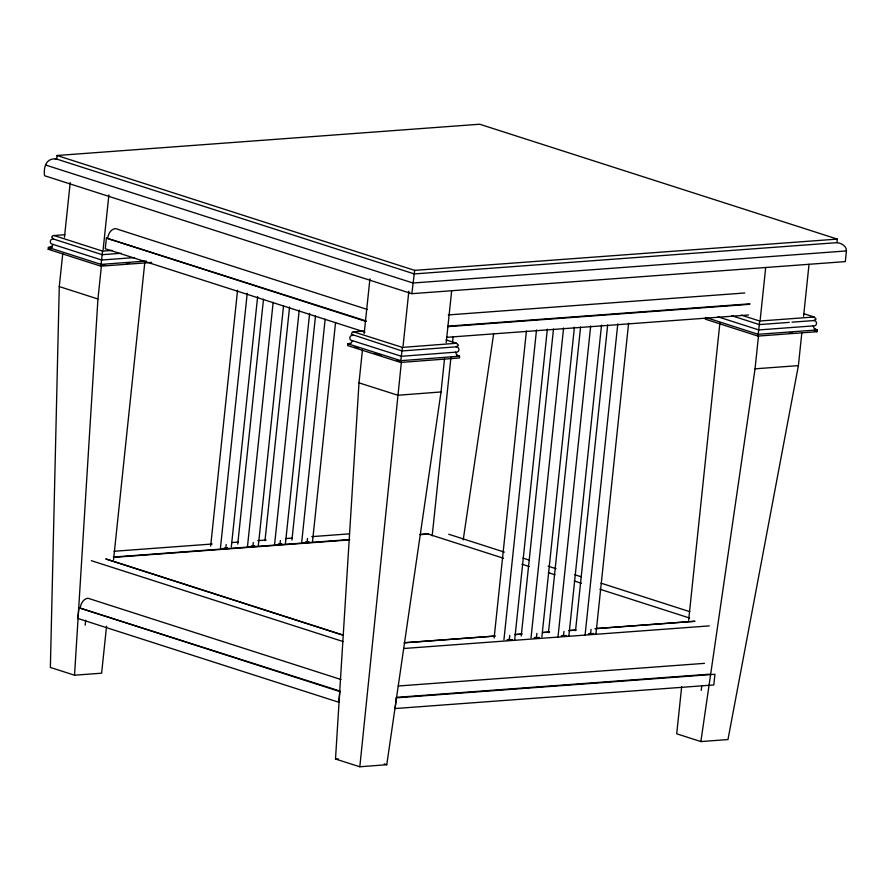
<?xml version="1.0" encoding="UTF-8"?>
<svg xmlns="http://www.w3.org/2000/svg" width="891" height="891" viewBox="0 0 891 891"><rect width="100%" height="100%" fill="white"/><g stroke="black" fill="none" stroke-linecap="round" stroke-linejoin="round"><path stroke-width="1.34" d="M846.439 250.928C846.65 245.972 841.26 243.087 836.939 242.653L414.304 273.927L56.668 159.066C46.41 157.529 43.358 166.706 44.55 175.716L411.842 293.685L845.314 261.609L846.439 250.928L412.967 283.004L45.675 165.035M62.738 253.712L59.274 286.579L50.364 667.437L74.532 675.2L101.619 673.195L106.564 626.161M364.341 330.995L352.402 331.942L351.366 334.281L401.997 350.954L456.192 346.833C460.279 346.855 459.645 353.025 455.635 352.168L456.626 354.83L459.556 356.211L459.366 357.982L400.649 362.448L347.713 345.585L347.902 343.803L350.631 343.592M792.01 322.174L813.784 320.56C817.86 320.593 817.236 326.752 813.216 325.906L814.207 328.556L817.136 329.948L816.947 331.719L757.974 336.085L705.338 319.178L705.527 317.396M74.532 675.2L97.943 298.997L101.396 266.131M444.486 359.106L441.034 391.962L386.772 764.723L359.819 766.772L335.506 759.021L358.995 382.852L362.448 349.985M359.819 766.772L401.362 362.381M836.939 242.653L837.306 239.1L479.681 124.228L57.046 155.502L56.668 159.066L55.331 158.977M151.593 262.422L100.85 266.175L48.203 249.268L48.392 247.486L52.502 247.186M64.464 237.284L70.222 182.51M100.85 266.175L102.588 251.117L112.11 250.416M103.122 249.703L108.88 194.929M366.067 320.938L106.397 238.075L105.272 248.756L364.92 332.143M78.931 607.751L77.807 618.432L338.78 702.253L339.905 691.572L78.931 607.751L339.928 691.048M85.168 625.181L85.681 620.281M113.547 559.748L144.81 262.31M210.666 546.072L237.552 290.221M220.478 547.787L247.219 293.328M225.857 547.776L226.191 544.535M231.315 546.985L257.622 296.67M237.752 544.067L263.48 299.287M247.42 547.174L273.147 302.383M252.944 545.771L253.289 542.53M258.256 546.372L283.55 305.736M264.995 540.681L289.564 306.961M274.517 545.169L299.22 310.057M280.041 543.766L280.375 540.525M285.354 544.368L309.623 313.409M291.936 540.057L315.492 316.015M301.748 541.784L325.159 319.123M307.128 541.761L307.473 538.52M312.44 542.363L335.551 322.464M364.174 333.546L369.932 278.772M400.649 362.448L402.364 347.39L456.571 343.269L458.531 345.285L456.192 346.833M403.088 345.953L408.846 291.168M411.842 293.685L414.671 270.363L57.046 155.502M446.213 342.667L451.681 290.633M432.18 535.859L450.935 357.391M452.539 342.177L453.118 336.642M494.126 638.034L526.403 331.018M503.938 639.76L536.505 329.971M509.318 639.738L509.775 635.394M514.63 640.339L547.341 329.169M521.224 636.029L553.489 329.013M531.036 637.756L563.591 327.966M536.415 637.733L536.872 633.39M541.873 636.954L574.428 327.164M548.455 632.643L580.587 327.008M557.978 637.132L590.688 325.972M563.502 635.728L563.958 631.385M568.814 636.33L601.525 325.17M575.553 630.639L607.673 325.003M585.075 635.127L617.775 323.968M590.599 633.724L591.056 629.38M595.912 634.325L628.612 323.166M681.66 686.772L676.715 733.805L700.872 741.568L727.969 739.563L798.392 365.622L801.844 332.755M688.632 620.359L719.895 322.921M701.262 690.402L701.774 685.502M757.974 336.085L759.722 321.027L814.151 316.996L816.111 319.023L813.784 320.56M700.872 741.568L755.045 368.818L758.497 335.963M760.223 319.524L765.692 267.489M803.571 316.316L809.039 264.282M463.209 539.913L493.714 333.401M121.265 253.267L102.209 254.681L53.616 239.066C49.595 238.209 48.972 244.368 53.059 244.412L51.533 246.785L48.392 247.486L101.028 264.393L146.291 261.052M353.126 335.384C349.116 334.526 348.481 340.685 352.569 340.718L351.043 343.102L347.902 343.803L400.839 360.666L459.556 356.211L456.905 355.364M64.876 234.701L52.892 235.625L51.656 237.051L53.616 239.066M455.635 352.168L401.429 356.289L352.569 340.718M441.034 391.962L397.909 395.248L358.995 382.852M335.506 759.021L338.201 758.809M48.203 249.268L50.943 249.068M134.307 257.599L101.652 260.016L53.059 244.412M102.454 265.262L105.171 265.05M126.945 263.446L129.663 263.246M414.671 270.363L837.306 239.1M448.273 314.924L744.776 292.983M447.828 326.173L749.877 303.82M447.65 326.663L749.699 304.31M446.536 337.344L748.574 314.991M789.281 322.375L759.344 324.591L731.767 315.726M813.216 325.906L758.787 329.926L718.068 316.851M789.526 332.956L792.244 332.755M755.045 368.818L798.392 365.622M114.07 551.273L212.236 544.011M231.593 542.574L238.51 542.062M257.867 540.625L266.164 540.013M285.521 538.587L292.437 538.075M311.794 536.638L349.127 533.876M224.176 547.898L227.595 547.642M251.273 545.893L254.692 545.637M278.36 543.889L281.779 543.633M305.457 541.884L308.876 541.628M113.357 557.053L349.795 539.556M420.318 534.344L428.616 533.731M114.204 557.321L349.383 539.913M419.939 534.7L428.237 534.088L503.493 558.256M404.447 642.723L494.316 636.074M515.065 634.537L521.97 634.024M542.719 632.499L549.624 631.986M568.981 630.55L575.898 630.037M595.255 628.612L694.813 621.239M404.213 642.812L495.519 636.051M514.887 634.615L521.803 634.102M542.552 632.577L549.469 632.064M568.837 630.628L575.753 630.115M595.121 628.678L694.724 621.317M507.068 639.905L512.336 639.515M534.154 637.9L539.423 637.51M561.252 635.896L566.52 635.506M588.35 633.891L593.606 633.501M403.734 648.503L709.314 625.894M398.266 686.003L704.469 663.35M396.45 697.363L709.57 674.186M446.001 339.905L456.571 343.269M353.504 331.82L402.364 347.39M354.651 346.9L358.605 348.158M374.454 353.215L381.058 355.32M396.907 360.365L400.872 361.635M384.21 763.899L386.772 764.723M803.649 313.621L814.151 316.996M814.508 329.102L817.136 329.948L758.163 334.303L706.841 317.82M814.318 330.884L816.947 331.719M741.334 315.124L759.722 321.027M367.159 309.411L115.451 228.564A9.122 6.56 -72.2 0 0 107.744 237.975M106.397 238.075L366.045 321.462M53.995 235.514L102.588 251.117M59.274 286.579L97.943 298.997M448.763 534.255L504.384 552.119M522.928 558.067L529.544 560.194M548.088 566.153L556.04 568.703M574.572 574.662L581.199 576.789M601.069 583.171L689.801 611.672M521.97 564.192L529.187 566.509M548.377 572.668L554.982 574.784M574.216 580.965L581.378 583.271M599.866 589.207L689.634 618.042M589.508 633.378L591.847 634.136M562.41 635.383L564.471 636.04M535.324 637.388L537.384 638.045M508.226 639.393L510.086 639.983M106.229 559.036L343.291 635.172M105.773 558.98L343.414 635.305M91.294 560.662L342.924 641.487M341.019 679.521L87.997 598.251A9.122 6.56 -72.2 0 0 80.29 607.651M396.272 697.853L395.147 708.534L713.814 684.956L714.938 674.275L396.272 697.853"/></g></svg>
